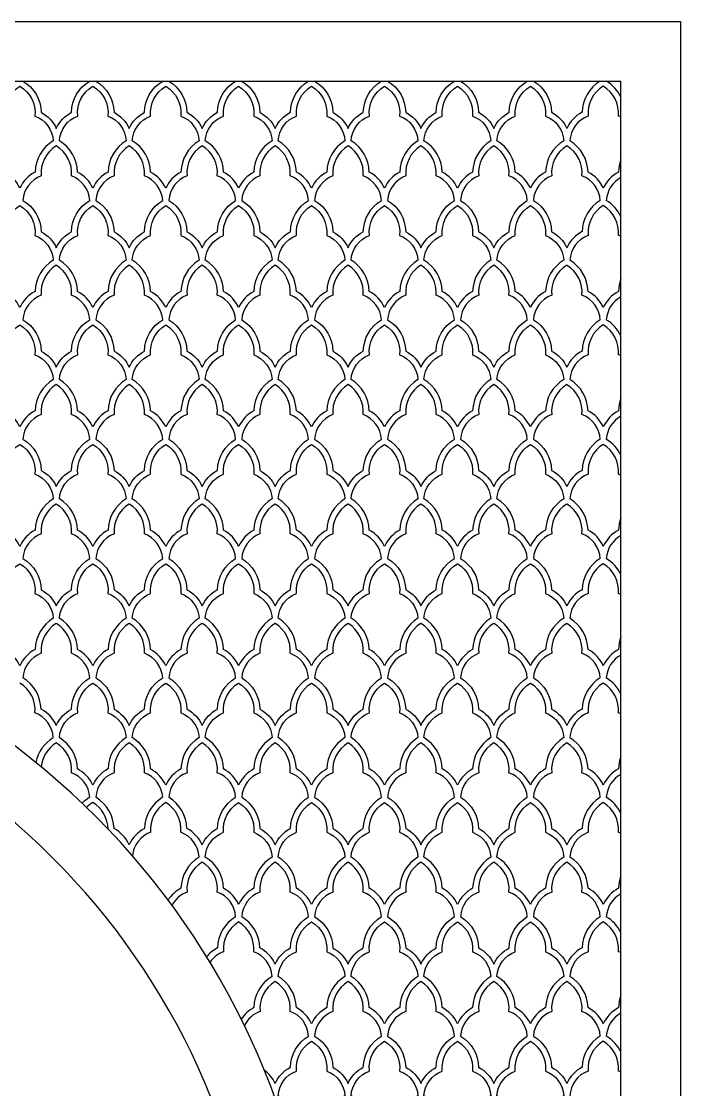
# Model space of a CAD drawing. Header units: inches. Extents: x 280228 to 284028, y 155671 to 163321.
# Drawn here: x 282924 to 284028, y 161531 to 163321 of the extents above; entities that cross this region are included whole.
import ezdxf

# ---------------------------------------------------------------- set-up
doc = ezdxf.new("R2010")
doc.units = ezdxf.units.IN
doc.header["$MEASUREMENT"] = 0
doc.layers.add('freecads.com', color=7, linetype='Continuous')

msp = doc.modelspace()

# ---------------------------------------------------------------- linework, layer by layer
at = {"layer": 'freecads.com'}
for p, q in [((280227.6, 163321.3, 0), (284027.6, 163321.3, 0)), ((284027.6, 163321.3, 0), (284027.6, 160321.3, 0)), ((280327.6, 163221.3, 0), (283927.6, 163221.3, 0)), ((283927.6, 160421.3, 0), (283927.6, 163221.3, 0))]:
    msp.add_line(p, q, dxfattribs=at)
at = {"layer": 'freecads.com', "elevation": 0}
for points in [[(282865.3, 163121.2, -0.29762), (282896, 163162.6, -0.288877), (282921.3, 163212.6, -0.288877), (282946.6, 163162.6, -0.29762), (282977.2, 163121.2, 0.257772), (282946.8, 163068.8, 0.167823), (282921.3, 163041.7, 0.167823), (282895.7, 163068.8, 0.257772)], [(282987.4, 163121.2, -0.29762), (283018.1, 163162.6, -0.288877), (283043.4, 163212.6, -0.288877), (283068.7, 163162.6, -0.29762), (283099.3, 163121.2, 0.257772), (283068.9, 163068.8, 0.167823), (283043.4, 163041.7, 0.167823), (283017.8, 163068.8, 0.257772)], [(283109.5, 163121.2, -0.29762), (283140.2, 163162.6, -0.288877), (283165.5, 163212.6, -0.288877), (283190.8, 163162.6, -0.29762), (283221.4, 163121.2, 0.257772), (283191, 163068.8, 0.167823), (283165.5, 163041.7, 0.167823), (283139.9, 163068.8, 0.257772)], [(283231.6, 163121.2, -0.29762), (283262.3, 163162.6, -0.288877), (283287.6, 163212.6, -0.288877), (283312.9, 163162.6, -0.29762), (283343.5, 163121.2, 0.257772), (283313.1, 163068.8, 0.167823), (283287.6, 163041.7, 0.167823), (283262.1, 163068.8, 0.257772)], [(283353.7, 163121.2, -0.29762), (283384.4, 163162.6, -0.288877), (283409.7, 163212.6, -0.288877), (283435, 163162.6, -0.29762), (283465.6, 163121.2, 0.257772), (283435.2, 163068.8, 0.167823), (283409.7, 163041.7, 0.167823), (283384.2, 163068.8, 0.257772)], [(283475.8, 163121.2, -0.29762), (283506.5, 163162.6, -0.288877), (283531.8, 163212.6, -0.288877), (283557.1, 163162.6, -0.29762), (283587.8, 163121.2, 0.257772), (283557.3, 163068.8, 0.167823), (283531.8, 163041.7, 0.167823), (283506.3, 163068.8, 0.257772)], [(283597.9, 163121.2, -0.29762), (283628.6, 163162.6, -0.288877), (283653.9, 163212.6, -0.288877), (283679.2, 163162.6, -0.29762), (283709.9, 163121.2, 0.257772), (283679.4, 163068.8, 0.167823), (283653.9, 163041.7, 0.167823), (283628.4, 163068.8, 0.257772)], [(283720, 163121.2, -0.29762), (283750.7, 163162.6, -0.288877), (283776, 163212.6, -0.288877), (283801.3, 163162.6, -0.29762), (283832, 163121.2, 0.257772), (283801.5, 163068.8, 0.167823), (283776, 163041.7, 0.167823), (283750.5, 163068.8, 0.257772)], [(282865.3, 162921.2, -0.29762), (282896, 162962.6, -0.288877), (282921.3, 163012.6, -0.288877), (282946.6, 162962.6, -0.29762), (282977.2, 162921.2, 0.257772), (282946.8, 162868.8, 0.167823), (282921.3, 162841.7, 0.167823), (282895.7, 162868.8, 0.257772)], [(282987.4, 162921.2, -0.29762), (283018.1, 162962.6, -0.288877), (283043.4, 163012.6, -0.288877), (283068.7, 162962.6, -0.29762), (283099.3, 162921.2, 0.257772), (283068.9, 162868.8, 0.167823), (283043.4, 162841.7, 0.167823), (283017.8, 162868.8, 0.257772)], [(283109.5, 162921.2, -0.29762), (283140.2, 162962.6, -0.288877), (283165.5, 163012.6, -0.288877), (283190.8, 162962.6, -0.29762), (283221.4, 162921.2, 0.257772), (283191, 162868.8, 0.167823), (283165.5, 162841.7, 0.167823), (283139.9, 162868.8, 0.257772)], [(283231.6, 162921.2, -0.29762), (283262.3, 162962.6, -0.288877), (283287.6, 163012.6, -0.288877), (283312.9, 162962.6, -0.29762), (283343.5, 162921.2, 0.257772), (283313.1, 162868.8, 0.167823), (283287.6, 162841.7, 0.167823), (283262.1, 162868.8, 0.257772)], [(283353.7, 162921.2, -0.29762), (283384.4, 162962.6, -0.288877), (283409.7, 163012.6, -0.288877), (283435, 162962.6, -0.29762), (283465.6, 162921.2, 0.257772), (283435.2, 162868.8, 0.167823), (283409.7, 162841.7, 0.167823), (283384.2, 162868.8, 0.257772)], [(283475.8, 162921.2, -0.29762), (283506.5, 162962.6, -0.288877), (283531.8, 163012.6, -0.288877), (283557.1, 162962.6, -0.29762), (283587.8, 162921.2, 0.257772), (283557.3, 162868.8, 0.167823), (283531.8, 162841.7, 0.167823), (283506.3, 162868.8, 0.257772)], [(283597.9, 162921.2, -0.29762), (283628.6, 162962.6, -0.288877), (283653.9, 163012.6, -0.288877), (283679.2, 162962.6, -0.29762), (283709.9, 162921.2, 0.257772), (283679.4, 162868.8, 0.167823), (283653.9, 162841.7, 0.167823), (283628.4, 162868.8, 0.257772)], [(283720, 162921.2, -0.29762), (283750.7, 162962.6, -0.288877), (283776, 163012.6, -0.288877), (283801.3, 162962.6, -0.29762), (283832, 162921.2, 0.257772), (283801.5, 162868.8, 0.167823), (283776, 162841.7, 0.167823), (283750.5, 162868.8, 0.257772)], [(282865.3, 162721.2, -0.29762), (282896, 162762.6, -0.288877), (282921.3, 162812.6, -0.288877), (282946.6, 162762.6, -0.29762), (282977.2, 162721.2, 0.257772), (282946.8, 162668.8, 0.167823), (282921.3, 162641.7, 0.167823), (282895.7, 162668.8, 0.257772)], [(282987.4, 162721.2, -0.29762), (283018.1, 162762.6, -0.288877), (283043.4, 162812.6, -0.288877), (283068.7, 162762.6, -0.29762), (283099.3, 162721.2, 0.257772), (283068.9, 162668.8, 0.167823), (283043.4, 162641.7, 0.167823), (283017.8, 162668.8, 0.257772)], [(283109.5, 162721.2, -0.29762), (283140.2, 162762.6, -0.288877), (283165.5, 162812.6, -0.288877), (283190.8, 162762.6, -0.29762), (283221.4, 162721.2, 0.257772), (283191, 162668.8, 0.167823), (283165.5, 162641.7, 0.167823), (283139.9, 162668.8, 0.257772)], [(283231.6, 162721.2, -0.29762), (283262.3, 162762.6, -0.288877), (283287.6, 162812.6, -0.288877), (283312.9, 162762.6, -0.29762), (283343.5, 162721.2, 0.257772), (283313.1, 162668.8, 0.167823), (283287.6, 162641.7, 0.167823), (283262.1, 162668.8, 0.257772)], [(283353.7, 162721.2, -0.29762), (283384.4, 162762.6, -0.288877), (283409.7, 162812.6, -0.288877), (283435, 162762.6, -0.29762), (283465.6, 162721.2, 0.257772), (283435.2, 162668.8, 0.167823), (283409.7, 162641.7, 0.167823), (283384.2, 162668.8, 0.257772)], [(283475.8, 162721.2, -0.29762), (283506.5, 162762.6, -0.288877), (283531.8, 162812.6, -0.288877), (283557.1, 162762.6, -0.29762), (283587.8, 162721.2, 0.257772), (283557.3, 162668.8, 0.167823), (283531.8, 162641.7, 0.167823), (283506.3, 162668.8, 0.257772)], [(283597.9, 162721.2, -0.29762), (283628.6, 162762.6, -0.288877), (283653.9, 162812.6, -0.288877), (283679.2, 162762.6, -0.29762), (283709.9, 162721.2, 0.257772), (283679.4, 162668.8, 0.167823), (283653.9, 162641.7, 0.167823), (283628.4, 162668.8, 0.257772)], [(283720, 162721.2, -0.29762), (283750.7, 162762.6, -0.288877), (283776, 162812.6, -0.288877), (283801.3, 162762.6, -0.29762), (283832, 162721.2, 0.257772), (283801.5, 162668.8, 0.167823), (283776, 162641.7, 0.167823), (283750.5, 162668.8, 0.257772)], [(282865.3, 162521.2, -0.29762), (282896, 162562.6, -0.288877), (282921.3, 162612.6, -0.288877), (282946.6, 162562.6, -0.29762), (282977.2, 162521.2, 0.257772), (282946.8, 162468.8, 0.167823), (282921.3, 162441.7, 0.167823), (282895.7, 162468.8, 0.257772)], [(282987.4, 162521.2, -0.29762), (283018.1, 162562.6, -0.288877), (283043.4, 162612.6, -0.288877), (283068.7, 162562.6, -0.29762), (283099.3, 162521.2, 0.257772), (283068.9, 162468.8, 0.167823), (283043.4, 162441.7, 0.167823), (283017.8, 162468.8, 0.257772)], [(283109.5, 162521.2, -0.29762), (283140.2, 162562.6, -0.288877), (283165.5, 162612.6, -0.288877), (283190.8, 162562.6, -0.29762), (283221.4, 162521.2, 0.257772), (283191, 162468.8, 0.167823), (283165.5, 162441.7, 0.167823), (283139.9, 162468.8, 0.257772)], [(283231.6, 162521.2, -0.29762), (283262.3, 162562.6, -0.288877), (283287.6, 162612.6, -0.288877), (283312.9, 162562.6, -0.29762), (283343.5, 162521.2, 0.257772), (283313.1, 162468.8, 0.167823), (283287.6, 162441.7, 0.167823), (283262.1, 162468.8, 0.257772)], [(283353.7, 162521.2, -0.29762), (283384.4, 162562.6, -0.288877), (283409.7, 162612.6, -0.288877), (283435, 162562.6, -0.29762), (283465.6, 162521.2, 0.257772), (283435.2, 162468.8, 0.167823), (283409.7, 162441.7, 0.167823), (283384.2, 162468.8, 0.257772)], [(283475.8, 162521.2, -0.29762), (283506.5, 162562.6, -0.288877), (283531.8, 162612.6, -0.288877), (283557.1, 162562.6, -0.29762), (283587.8, 162521.2, 0.257772), (283557.3, 162468.8, 0.167823), (283531.8, 162441.7, 0.167823), (283506.3, 162468.8, 0.257772)], [(283597.9, 162521.2, -0.29762), (283628.6, 162562.6, -0.288877), (283653.9, 162612.6, -0.288877), (283679.2, 162562.6, -0.29762), (283709.9, 162521.2, 0.257772), (283679.4, 162468.8, 0.167823), (283653.9, 162441.7, 0.167823), (283628.4, 162468.8, 0.257772)], [(283720, 162521.2, -0.29762), (283750.7, 162562.6, -0.288877), (283776, 162612.6, -0.288877), (283801.3, 162562.6, -0.29762), (283832, 162521.2, 0.257772), (283801.5, 162468.8, 0.167823), (283776, 162441.7, 0.167823), (283750.5, 162468.8, 0.257772)], [(282865.3, 162321.2, -0.29762), (282896, 162362.6, -0.288877), (282921.3, 162412.6, -0.288877), (282946.6, 162362.6, -0.29762), (282977.2, 162321.2, 0.257772), (282946.8, 162268.8, 0.167823), (282921.3, 162241.7, 0.167823), (282895.7, 162268.8, 0.257772)], [(282987.4, 162321.2, -0.29762), (283018.1, 162362.6, -0.288877), (283043.4, 162412.6, -0.288877), (283068.7, 162362.6, -0.29762), (283099.3, 162321.2, 0.257772), (283068.9, 162268.8, 0.167823), (283043.4, 162241.7, 0.167823), (283017.8, 162268.8, 0.257772)], [(283109.5, 162321.2, -0.29762), (283140.2, 162362.6, -0.288877), (283165.5, 162412.6, -0.288877), (283190.8, 162362.6, -0.29762), (283221.4, 162321.2, 0.257772), (283191, 162268.8, 0.167823), (283165.5, 162241.7, 0.167823), (283139.9, 162268.8, 0.257772)], [(283231.6, 162321.2, -0.29762), (283262.3, 162362.6, -0.288877), (283287.6, 162412.6, -0.288877), (283312.9, 162362.6, -0.29762), (283343.5, 162321.2, 0.257772), (283313.1, 162268.8, 0.167823), (283287.6, 162241.7, 0.167823), (283262.1, 162268.8, 0.257772)], [(283353.7, 162321.2, -0.29762), (283384.4, 162362.6, -0.288877), (283409.7, 162412.6, -0.288877), (283435, 162362.6, -0.29762), (283465.6, 162321.2, 0.257772), (283435.2, 162268.8, 0.167823), (283409.7, 162241.7, 0.167823), (283384.2, 162268.8, 0.257772)], [(283475.8, 162321.2, -0.29762), (283506.5, 162362.6, -0.288877), (283531.8, 162412.6, -0.288877), (283557.1, 162362.6, -0.29762), (283587.8, 162321.2, 0.257772), (283557.3, 162268.8, 0.167823), (283531.8, 162241.7, 0.167823), (283506.3, 162268.8, 0.257772)], [(283597.9, 162321.2, -0.29762), (283628.6, 162362.6, -0.288877), (283653.9, 162412.6, -0.288877), (283679.2, 162362.6, -0.29762), (283709.9, 162321.2, 0.257772), (283679.4, 162268.8, 0.167823), (283653.9, 162241.7, 0.167823), (283628.4, 162268.8, 0.257772)], [(283720, 162321.2, -0.29762), (283750.7, 162362.6, -0.288877), (283776, 162412.6, -0.288877), (283801.3, 162362.6, -0.29762), (283832, 162321.2, 0.257772), (283801.5, 162268.8, 0.167823), (283776, 162241.7, 0.167823), (283750.5, 162268.8, 0.257772)], [(282987.4, 162121.2, -0.29762), (283018.1, 162162.6, -0.288877), (283043.4, 162212.6, -0.288877), (283068.7, 162162.6, -0.29762), (283099.3, 162121.2, 0.257772), (283068.9, 162068.8, 0.167823), (283043.4, 162041.7, 0.167823), (283017.8, 162068.8, 0.257772)], [(283109.5, 162121.2, -0.29762), (283140.2, 162162.6, -0.288877), (283165.5, 162212.6, -0.288877), (283190.8, 162162.6, -0.29762), (283221.4, 162121.2, 0.257772), (283191, 162068.8, 0.167823), (283165.5, 162041.7, 0.167823), (283139.9, 162068.8, 0.257772)], [(283231.6, 162121.2, -0.29762), (283262.3, 162162.6, -0.288877), (283287.6, 162212.6, -0.288877), (283312.9, 162162.6, -0.29762), (283343.5, 162121.2, 0.257772), (283313.1, 162068.8, 0.167823), (283287.6, 162041.7, 0.167823), (283262.1, 162068.8, 0.257772)], [(283353.7, 162121.2, -0.29762), (283384.4, 162162.6, -0.288877), (283409.7, 162212.6, -0.288877), (283435, 162162.6, -0.29762), (283465.6, 162121.2, 0.257772), (283435.2, 162068.8, 0.167823), (283409.7, 162041.7, 0.167823), (283384.2, 162068.8, 0.257772)], [(283475.8, 162121.2, -0.29762), (283506.5, 162162.6, -0.288877), (283531.8, 162212.6, -0.288877), (283557.1, 162162.6, -0.29762), (283587.8, 162121.2, 0.257772), (283557.3, 162068.8, 0.167823), (283531.8, 162041.7, 0.167823), (283506.3, 162068.8, 0.257772)], [(283597.9, 162121.2, -0.29762), (283628.6, 162162.6, -0.288877), (283653.9, 162212.6, -0.288877), (283679.2, 162162.6, -0.29762), (283709.9, 162121.2, 0.257772), (283679.4, 162068.8, 0.167823), (283653.9, 162041.7, 0.167823), (283628.4, 162068.8, 0.257772)], [(283720, 162121.2, -0.29762), (283750.7, 162162.6, -0.288877), (283776, 162212.6, -0.288877), (283801.3, 162162.6, -0.29762), (283832, 162121.2, 0.257772), (283801.5, 162068.8, 0.167823), (283776, 162041.7, 0.167823), (283750.5, 162068.8, 0.257772)], [(283231.6, 161921.2, -0.29762), (283262.3, 161962.6, -0.288877), (283287.6, 162012.6, -0.288877), (283312.9, 161962.6, -0.29762), (283343.5, 161921.2, 0.257772), (283313.1, 161868.8, 0.167823), (283287.6, 161841.7, 0.167823), (283262.1, 161868.8, 0.257772)], [(283353.7, 161921.2, -0.29762), (283384.4, 161962.6, -0.288877), (283409.7, 162012.6, -0.288877), (283435, 161962.6, -0.29762), (283465.6, 161921.2, 0.257772), (283435.2, 161868.8, 0.167823), (283409.7, 161841.7, 0.167823), (283384.2, 161868.8, 0.257772)], [(283475.8, 161921.2, -0.29762), (283506.5, 161962.6, -0.288877), (283531.8, 162012.6, -0.288877), (283557.1, 161962.6, -0.29762), (283587.8, 161921.2, 0.257772), (283557.3, 161868.8, 0.167823), (283531.8, 161841.7, 0.167823), (283506.3, 161868.8, 0.257772)], [(283597.9, 161921.2, -0.29762), (283628.6, 161962.6, -0.288877), (283653.9, 162012.6, -0.288877), (283679.2, 161962.6, -0.29762), (283709.9, 161921.2, 0.257772), (283679.4, 161868.8, 0.167823), (283653.9, 161841.7, 0.167823), (283628.4, 161868.8, 0.257772)], [(283720, 161921.2, -0.29762), (283750.7, 161962.6, -0.288877), (283776, 162012.6, -0.288877), (283801.3, 161962.6, -0.29762), (283832, 161921.2, 0.257772), (283801.5, 161868.8, 0.167823), (283776, 161841.7, 0.167823), (283750.5, 161868.8, 0.257772)], [(283353.7, 161721.2, -0.29762), (283384.4, 161762.6, -0.288877), (283409.7, 161812.6, -0.288877), (283435, 161762.6, -0.29762), (283465.6, 161721.2, 0.257772), (283435.2, 161668.8, 0.167823), (283409.7, 161641.7, 0.167823), (283384.2, 161668.8, 0.257772)], [(283475.8, 161721.2, -0.29762), (283506.5, 161762.6, -0.288877), (283531.8, 161812.6, -0.288877), (283557.1, 161762.6, -0.29762), (283587.8, 161721.2, 0.257772), (283557.3, 161668.8, 0.167823), (283531.8, 161641.7, 0.167823), (283506.3, 161668.8, 0.257772)], [(283597.9, 161721.2, -0.29762), (283628.6, 161762.6, -0.288877), (283653.9, 161812.6, -0.288877), (283679.2, 161762.6, -0.29762), (283709.9, 161721.2, 0.257772), (283679.4, 161668.8, 0.167823), (283653.9, 161641.7, 0.167823), (283628.4, 161668.8, 0.257772)], [(283720, 161721.2, -0.29762), (283750.7, 161762.6, -0.288877), (283776, 161812.6, -0.288877), (283801.3, 161762.6, -0.29762), (283832, 161721.2, 0.257772), (283801.5, 161668.8, 0.167823), (283776, 161641.7, 0.167823), (283750.5, 161668.8, 0.257772)], [(283353.7, 161521.2, -0.29762), (283384.4, 161562.6, -0.288877), (283409.7, 161612.6, -0.288877), (283435, 161562.6, -0.29762), (283465.6, 161521.2, 0.257772), (283435.2, 161468.8, 0.167823), (283409.7, 161441.7, 0.167823), (283384.2, 161468.8, 0.257772)], [(283475.8, 161521.2, -0.29762), (283506.5, 161562.6, -0.288877), (283531.8, 161612.6, -0.288877), (283557.1, 161562.6, -0.29762), (283587.8, 161521.2, 0.257772), (283557.3, 161468.8, 0.167823), (283531.8, 161441.7, 0.167823), (283506.3, 161468.8, 0.257772)], [(283597.9, 161521.2, -0.29762), (283628.6, 161562.6, -0.288877), (283653.9, 161612.6, -0.288877), (283679.2, 161562.6, -0.29762), (283709.9, 161521.2, 0.257772), (283679.4, 161468.8, 0.167823), (283653.9, 161441.7, 0.167823), (283628.4, 161468.8, 0.257772)], [(283720, 161521.2, -0.29762), (283750.7, 161562.6, -0.288877), (283776, 161612.6, -0.288877), (283801.3, 161562.6, -0.29762), (283832, 161521.2, 0.257772), (283801.5, 161468.8, 0.167823), (283776, 161441.7, 0.167823), (283750.5, 161468.8, 0.257772)]]:
    msp.add_lwpolyline(points, format="xyb", close=True, dxfattribs=at)
for points in [[(282926.4, 163221.3, -0.257721), (282956.8, 163168.9, -0.167823), (282982.3, 163141.8, -0.167823)], [(282982.3, 163141.8, -0.167823), (283007.8, 163168.9, -0.257721), (283038.3, 163221.3)], [(283048.5, 163221.3, -0.257721), (283078.9, 163168.9, -0.167823), (283104.4, 163141.8, -0.167823)], [(283104.4, 163141.8, -0.167823), (283129.9, 163168.9, -0.257721), (283160.4, 163221.3)], [(283170.6, 163221.3, -0.257721), (283201, 163168.9, -0.167823), (283226.5, 163141.8, -0.167823)], [(283226.5, 163141.8, -0.167823), (283252, 163168.9, -0.257721), (283282.5, 163221.3)], [(283292.7, 163221.3, -0.257721), (283323.1, 163168.9, -0.167823), (283348.6, 163141.8, -0.167823)], [(283348.6, 163141.8, -0.167823), (283374.2, 163168.9, -0.257721), (283404.6, 163221.3)], [(283414.8, 163221.3, -0.257721), (283445.2, 163168.9, -0.167823), (283470.7, 163141.8, -0.167823)], [(283470.7, 163141.8, -0.167823), (283496.3, 163168.9, -0.257721), (283526.7, 163221.3)], [(283536.9, 163221.3, -0.257721), (283567.3, 163168.9, -0.167823), (283592.8, 163141.8, -0.167823)], [(283592.8, 163141.8, -0.167823), (283618.4, 163168.9, -0.257721), (283648.8, 163221.3)], [(283659, 163221.3, -0.257721), (283689.4, 163168.9, -0.167823), (283714.9, 163141.8, -0.167823)], [(283714.9, 163141.8, -0.167823), (283740.5, 163168.9, -0.257721), (283770.9, 163221.3)], [(283781.1, 163221.3, -0.257721), (283811.5, 163168.9, -0.167823), (283837, 163141.8, -0.167823)], [(282982.3, 163112.6, 0.288877), (282957, 163062.5, 0.29664), (282926.4, 163021.3, 0.29664)], [(283038.3, 163021.3, 0.29664), (283007.6, 163062.5, 0.288877), (282982.3, 163112.6)], [(283104.4, 163112.6, 0.288877), (283079.1, 163062.5, 0.29664), (283048.5, 163021.3, 0.29664)], [(283160.4, 163021.3, 0.29664), (283129.7, 163062.5, 0.288877), (283104.4, 163112.6)], [(283226.5, 163112.6, 0.288877), (283201.2, 163062.5, 0.29664), (283170.6, 163021.3, 0.29664)], [(283282.5, 163021.3, 0.29664), (283251.8, 163062.5, 0.288877), (283226.5, 163112.6)], [(283348.6, 163112.6, 0.288877), (283323.3, 163062.5, 0.29664), (283292.7, 163021.3, 0.29664)], [(283404.6, 163021.3, 0.29664), (283373.9, 163062.5, 0.288877), (283348.6, 163112.6)], [(283470.7, 163112.6, 0.288877), (283445.4, 163062.5, 0.29664), (283414.8, 163021.3, 0.29664)], [(283526.7, 163021.3, 0.29664), (283496, 163062.5, 0.288877), (283470.7, 163112.6)], [(283592.8, 163112.6, 0.288877), (283567.5, 163062.5, 0.29664), (283536.9, 163021.3, 0.29664)], [(283648.8, 163021.3, 0.29664), (283618.1, 163062.5, 0.288877), (283592.8, 163112.6)], [(283714.9, 163112.6, 0.288877), (283689.6, 163062.5, 0.29664), (283659, 163021.3, 0.29664)], [(283770.9, 163021.3, 0.29664), (283740.2, 163062.5, 0.288877), (283714.9, 163112.6)], [(283837, 163112.6, 0.288877), (283811.7, 163062.5, 0.29664), (283781.1, 163021.3, 0.29664)], [(282926.4, 163021.3, -0.257721), (282956.8, 162968.9, -0.167823), (282982.3, 162941.8, -0.167823)], [(282982.3, 162941.8, -0.167823), (283007.8, 162968.9, -0.257721), (283038.3, 163021.3)], [(283048.5, 163021.3, -0.257721), (283078.9, 162968.9, -0.167823), (283104.4, 162941.8, -0.167823)], [(283104.4, 162941.8, -0.167823), (283129.9, 162968.9, -0.257721), (283160.4, 163021.3)], [(283170.6, 163021.3, -0.257721), (283201, 162968.9, -0.167823), (283226.5, 162941.8, -0.167823)], [(283226.5, 162941.8, -0.167823), (283252, 162968.9, -0.257721), (283282.5, 163021.3)], [(283292.7, 163021.3, -0.257721), (283323.1, 162968.9, -0.167823), (283348.6, 162941.8, -0.167823)], [(283348.6, 162941.8, -0.167823), (283374.2, 162968.9, -0.257721), (283404.6, 163021.3)], [(283414.8, 163021.3, -0.257721), (283445.2, 162968.9, -0.167823), (283470.7, 162941.8, -0.167823)], [(283470.7, 162941.8, -0.167823), (283496.3, 162968.9, -0.257721), (283526.7, 163021.3)], [(283536.9, 163021.3, -0.257721), (283567.3, 162968.9, -0.167823), (283592.8, 162941.8, -0.167823)], [(283592.8, 162941.8, -0.167823), (283618.4, 162968.9, -0.257721), (283648.8, 163021.3)], [(283659, 163021.3, -0.257721), (283689.4, 162968.9, -0.167823), (283714.9, 162941.8, -0.167823)], [(283714.9, 162941.8, -0.167823), (283740.5, 162968.9, -0.257721), (283770.9, 163021.3)], [(283781.1, 163021.3, -0.257721), (283811.5, 162968.9, -0.167823), (283837, 162941.8, -0.167823)], [(282982.3, 162912.6, 0.288877), (282957, 162862.5, 0.29664), (282926.4, 162821.3, 0.29664)], [(283038.3, 162821.3, 0.29664), (283007.6, 162862.5, 0.288877), (282982.3, 162912.6)], [(283104.4, 162912.6, 0.288877), (283079.1, 162862.5, 0.29664), (283048.5, 162821.3, 0.29664)], [(283160.4, 162821.3, 0.29664), (283129.7, 162862.5, 0.288877), (283104.4, 162912.6)], [(283226.5, 162912.6, 0.288877), (283201.2, 162862.5, 0.29664), (283170.6, 162821.3, 0.29664)], [(283282.5, 162821.3, 0.29664), (283251.8, 162862.5, 0.288877), (283226.5, 162912.6)], [(283348.6, 162912.6, 0.288877), (283323.3, 162862.5, 0.29664), (283292.7, 162821.3, 0.29664)], [(283404.6, 162821.3, 0.29664), (283373.9, 162862.5, 0.288877), (283348.6, 162912.6)], [(283470.7, 162912.6, 0.288877), (283445.4, 162862.5, 0.29664), (283414.8, 162821.3, 0.29664)], [(283526.7, 162821.3, 0.29664), (283496, 162862.5, 0.288877), (283470.7, 162912.6)], [(283592.8, 162912.6, 0.288877), (283567.5, 162862.5, 0.29664), (283536.9, 162821.3, 0.29664)], [(283648.8, 162821.3, 0.29664), (283618.1, 162862.5, 0.288877), (283592.8, 162912.6)], [(283714.9, 162912.6, 0.288877), (283689.6, 162862.5, 0.29664), (283659, 162821.3, 0.29664)], [(283770.9, 162821.3, 0.29664), (283740.2, 162862.5, 0.288877), (283714.9, 162912.6)], [(283837, 162912.6, 0.288877), (283811.7, 162862.5, 0.29664), (283781.1, 162821.3, 0.29664)], [(282926.4, 162821.3, -0.257721), (282956.8, 162768.9, -0.167823), (282982.3, 162741.8, -0.167823)], [(282982.3, 162741.8, -0.167823), (283007.8, 162768.9, -0.257721), (283038.3, 162821.3)], [(283048.5, 162821.3, -0.257721), (283078.9, 162768.9, -0.167823), (283104.4, 162741.8, -0.167823)], [(283104.4, 162741.8, -0.167823), (283129.9, 162768.9, -0.257721), (283160.4, 162821.3)], [(283170.6, 162821.3, -0.257721), (283201, 162768.9, -0.167823), (283226.5, 162741.8, -0.167823)], [(283226.5, 162741.8, -0.167823), (283252, 162768.9, -0.257721), (283282.5, 162821.3)], [(283292.7, 162821.3, -0.257721), (283323.1, 162768.9, -0.167823), (283348.6, 162741.8, -0.167823)], [(283348.6, 162741.8, -0.167823), (283374.2, 162768.9, -0.257721), (283404.6, 162821.3)], [(283414.8, 162821.3, -0.257721), (283445.2, 162768.9, -0.167823), (283470.7, 162741.8, -0.167823)], [(283470.7, 162741.8, -0.167823), (283496.3, 162768.9, -0.257721), (283526.7, 162821.3)], [(283536.9, 162821.3, -0.257721), (283567.3, 162768.9, -0.167823), (283592.8, 162741.8, -0.167823)], [(283592.8, 162741.8, -0.167823), (283618.4, 162768.9, -0.257721), (283648.8, 162821.3)], [(283659, 162821.3, -0.257721), (283689.4, 162768.9, -0.167823), (283714.9, 162741.8, -0.167823)], [(283714.9, 162741.8, -0.167823), (283740.5, 162768.9, -0.257721), (283770.9, 162821.3)], [(283781.1, 162821.3, -0.257721), (283811.5, 162768.9, -0.167823), (283837, 162741.8, -0.167823)], [(282982.3, 162712.6, 0.288877), (282957, 162662.5, 0.29664), (282926.4, 162621.3, 0.29664)], [(283038.3, 162621.3, 0.29664), (283007.6, 162662.5, 0.288877), (282982.3, 162712.6)], [(283104.4, 162712.6, 0.288877), (283079.1, 162662.5, 0.29664), (283048.5, 162621.3, 0.29664)], [(283160.4, 162621.3, 0.29664), (283129.7, 162662.5, 0.288877), (283104.4, 162712.6)], [(283226.5, 162712.6, 0.288877), (283201.2, 162662.5, 0.29664), (283170.6, 162621.3, 0.29664)], [(283282.5, 162621.3, 0.29664), (283251.8, 162662.5, 0.288877), (283226.5, 162712.6)], [(283348.6, 162712.6, 0.288877), (283323.3, 162662.5, 0.29664), (283292.7, 162621.3, 0.29664)], [(283404.6, 162621.3, 0.29664), (283373.9, 162662.5, 0.288877), (283348.6, 162712.6)], [(283470.7, 162712.6, 0.288877), (283445.4, 162662.5, 0.29664), (283414.8, 162621.3, 0.29664)], [(283526.7, 162621.3, 0.29664), (283496, 162662.5, 0.288877), (283470.7, 162712.6)], [(283592.8, 162712.6, 0.288877), (283567.5, 162662.5, 0.29664), (283536.9, 162621.3, 0.29664)], [(283648.8, 162621.3, 0.29664), (283618.1, 162662.5, 0.288877), (283592.8, 162712.6)], [(283714.9, 162712.6, 0.288877), (283689.6, 162662.5, 0.29664), (283659, 162621.3, 0.29664)], [(283770.9, 162621.3, 0.29664), (283740.2, 162662.5, 0.288877), (283714.9, 162712.6)], [(283837, 162712.6, 0.288877), (283811.7, 162662.5, 0.29664), (283781.1, 162621.3, 0.29664)], [(282926.4, 162621.3, -0.257721), (282956.8, 162568.9, -0.167823), (282982.3, 162541.8, -0.167823)], [(282982.3, 162541.8, -0.167823), (283007.8, 162568.9, -0.257721), (283038.3, 162621.3)], [(283048.5, 162621.3, -0.257721), (283078.9, 162568.9, -0.167823), (283104.4, 162541.8, -0.167823)], [(283104.4, 162541.8, -0.167823), (283129.9, 162568.9, -0.257721), (283160.4, 162621.3)], [(283170.6, 162621.3, -0.257721), (283201, 162568.9, -0.167823), (283226.5, 162541.8, -0.167823)], [(283226.5, 162541.8, -0.167823), (283252, 162568.9, -0.257721), (283282.5, 162621.3)], [(283292.7, 162621.3, -0.257721), (283323.1, 162568.9, -0.167823), (283348.6, 162541.8, -0.167823)], [(283348.6, 162541.8, -0.167823), (283374.2, 162568.9, -0.257721), (283404.6, 162621.3)], [(283414.8, 162621.3, -0.257721), (283445.2, 162568.9, -0.167823), (283470.7, 162541.8, -0.167823)], [(283470.7, 162541.8, -0.167823), (283496.3, 162568.9, -0.257721), (283526.7, 162621.3)], [(283536.9, 162621.3, -0.257721), (283567.3, 162568.9, -0.167823), (283592.8, 162541.8, -0.167823)], [(283592.8, 162541.8, -0.167823), (283618.4, 162568.9, -0.257721), (283648.8, 162621.3)], [(283659, 162621.3, -0.257721), (283689.4, 162568.9, -0.167823), (283714.9, 162541.8, -0.167823)], [(283714.9, 162541.8, -0.167823), (283740.5, 162568.9, -0.257721), (283770.9, 162621.3)], [(283781.1, 162621.3, -0.257721), (283811.5, 162568.9, -0.167823), (283837, 162541.8, -0.167823)], [(282982.3, 162512.6, 0.288877), (282957, 162462.5, 0.29664), (282926.4, 162421.3, 0.29664)], [(283038.3, 162421.3, 0.29664), (283007.6, 162462.5, 0.288877), (282982.3, 162512.6)], [(283104.4, 162512.6, 0.288877), (283079.1, 162462.5, 0.29664), (283048.5, 162421.3, 0.29664)], [(283160.4, 162421.3, 0.29664), (283129.7, 162462.5, 0.288877), (283104.4, 162512.6)], [(283226.5, 162512.6, 0.288877), (283201.2, 162462.5, 0.29664), (283170.6, 162421.3, 0.29664)], [(283282.5, 162421.3, 0.29664), (283251.8, 162462.5, 0.288877), (283226.5, 162512.6)], [(283348.6, 162512.6, 0.288877), (283323.3, 162462.5, 0.29664), (283292.7, 162421.3, 0.29664)], [(283404.6, 162421.3, 0.29664), (283373.9, 162462.5, 0.288877), (283348.6, 162512.6)], [(283470.7, 162512.6, 0.288877), (283445.4, 162462.5, 0.29664), (283414.8, 162421.3, 0.29664)], [(283526.7, 162421.3, 0.29664), (283496, 162462.5, 0.288877), (283470.7, 162512.6)], [(283592.8, 162512.6, 0.288877), (283567.5, 162462.5, 0.29664), (283536.9, 162421.3, 0.29664)], [(283648.8, 162421.3, 0.29664), (283618.1, 162462.5, 0.288877), (283592.8, 162512.6)], [(283714.9, 162512.6, 0.288877), (283689.6, 162462.5, 0.29664), (283659, 162421.3, 0.29664)], [(283770.9, 162421.3, 0.29664), (283740.2, 162462.5, 0.288877), (283714.9, 162512.6)], [(283837, 162512.6, 0.288877), (283811.7, 162462.5, 0.29664), (283781.1, 162421.3, 0.29664)], [(282926.4, 162421.3, -0.257721), (282956.8, 162368.9, -0.167823), (282982.3, 162341.8, -0.167823)], [(282982.3, 162341.8, -0.167823), (283007.8, 162368.9, -0.257721), (283038.3, 162421.3)], [(283048.5, 162421.3, -0.257721), (283078.9, 162368.9, -0.167823), (283104.4, 162341.8, -0.167823)], [(283104.4, 162341.8, -0.167823), (283129.9, 162368.9, -0.257721), (283160.4, 162421.3)], [(283170.6, 162421.3, -0.257721), (283201, 162368.9, -0.167823), (283226.5, 162341.8, -0.167823)], [(283226.5, 162341.8, -0.167823), (283252, 162368.9, -0.257721), (283282.5, 162421.3)], [(283292.7, 162421.3, -0.257721), (283323.1, 162368.9, -0.167823), (283348.6, 162341.8, -0.167823)], [(283348.6, 162341.8, -0.167823), (283374.2, 162368.9, -0.257721), (283404.6, 162421.3)], [(283414.8, 162421.3, -0.257721), (283445.2, 162368.9, -0.167823), (283470.7, 162341.8, -0.167823)], [(283470.7, 162341.8, -0.167823), (283496.3, 162368.9, -0.257721), (283526.7, 162421.3)], [(283536.9, 162421.3, -0.257721), (283567.3, 162368.9, -0.167823), (283592.8, 162341.8, -0.167823)], [(283592.8, 162341.8, -0.167823), (283618.4, 162368.9, -0.257721), (283648.8, 162421.3)], [(283659, 162421.3, -0.257721), (283689.4, 162368.9, -0.167823), (283714.9, 162341.8, -0.167823)], [(283714.9, 162341.8, -0.167823), (283740.5, 162368.9, -0.257721), (283770.9, 162421.3)], [(283781.1, 162421.3, -0.257721), (283811.5, 162368.9, -0.167823), (283837, 162341.8, -0.167823)], [(282982.3, 162312.6, 0.288877), (282957, 162262.5, 0.29664), (282926.4, 162221.3, 0.29664)], [(283038.3, 162221.3, 0.29664), (283007.6, 162262.5, 0.288877), (282982.3, 162312.6)], [(283104.4, 162312.6, 0.288877), (283079.1, 162262.5, 0.29664), (283048.5, 162221.3, 0.29664)], [(283160.4, 162221.3, 0.29664), (283129.7, 162262.5, 0.288877), (283104.4, 162312.6)], [(283226.5, 162312.6, 0.288877), (283201.2, 162262.5, 0.29664), (283170.6, 162221.3, 0.29664)], [(283282.5, 162221.3, 0.29664), (283251.8, 162262.5, 0.288877), (283226.5, 162312.6)], [(283348.6, 162312.6, 0.288877), (283323.3, 162262.5, 0.29664), (283292.7, 162221.3, 0.29664)], [(283404.6, 162221.3, 0.29664), (283373.9, 162262.5, 0.288877), (283348.6, 162312.6)], [(283470.7, 162312.6, 0.288877), (283445.4, 162262.5, 0.29664), (283414.8, 162221.3, 0.29664)], [(283526.7, 162221.3, 0.29664), (283496, 162262.5, 0.288877), (283470.7, 162312.6)], [(283592.8, 162312.6, 0.288877), (283567.5, 162262.5, 0.29664), (283536.9, 162221.3, 0.29664)], [(283648.8, 162221.3, 0.29664), (283618.1, 162262.5, 0.288877), (283592.8, 162312.6)], [(283714.9, 162312.6, 0.288877), (283689.6, 162262.5, 0.29664), (283659, 162221.3, 0.29664)], [(283770.9, 162221.3, 0.29664), (283740.2, 162262.5, 0.288877), (283714.9, 162312.6)], [(283837, 162312.6, 0.288877), (283811.7, 162262.5, 0.29664), (283781.1, 162221.3, 0.29664)], [(282982.3, 162141.8, -0.167823), (283007.8, 162168.9, -0.257721), (283038.3, 162221.3)], [(283048.5, 162221.3, -0.257721), (283078.9, 162168.9, -0.167823), (283104.4, 162141.8, -0.167823)], [(283104.4, 162141.8, -0.167823), (283129.9, 162168.9, -0.257721), (283160.4, 162221.3)], [(283170.6, 162221.3, -0.257721), (283201, 162168.9, -0.167823), (283226.5, 162141.8, -0.167823)], [(283226.5, 162141.8, -0.167823), (283252, 162168.9, -0.257721), (283282.5, 162221.3)], [(283292.7, 162221.3, -0.257721), (283323.1, 162168.9, -0.167823), (283348.6, 162141.8, -0.167823)], [(283348.6, 162141.8, -0.167823), (283374.2, 162168.9, -0.257721), (283404.6, 162221.3)], [(283414.8, 162221.3, -0.257721), (283445.2, 162168.9, -0.167823), (283470.7, 162141.8, -0.167823)], [(283470.7, 162141.8, -0.167823), (283496.3, 162168.9, -0.257721), (283526.7, 162221.3)], [(283536.9, 162221.3, -0.257721), (283567.3, 162168.9, -0.167823), (283592.8, 162141.8, -0.167823)], [(283592.8, 162141.8, -0.167823), (283618.4, 162168.9, -0.257721), (283648.8, 162221.3)], [(283659, 162221.3, -0.257721), (283689.4, 162168.9, -0.167823), (283714.9, 162141.8, -0.167823)], [(283714.9, 162141.8, -0.167823), (283740.5, 162168.9, -0.257721), (283770.9, 162221.3)], [(283781.1, 162221.3, -0.257721), (283811.5, 162168.9, -0.167823), (283837, 162141.8, -0.167823)], [(283038.3, 162021.3, 0.29664), (283007.6, 162062.5, 0.288877), (282982.3, 162112.6)], [(283104.4, 162112.6, 0.288877), (283079.1, 162062.5, 0.29664), (283048.5, 162021.3, 0.29664)], [(283160.4, 162021.3, 0.29664), (283129.7, 162062.5, 0.288877), (283104.4, 162112.6)], [(283226.5, 162112.6, 0.288877), (283201.2, 162062.5, 0.29664), (283170.6, 162021.3, 0.29664)], [(283282.5, 162021.3, 0.29664), (283251.8, 162062.5, 0.288877), (283226.5, 162112.6)], [(283348.6, 162112.6, 0.288877), (283323.3, 162062.5, 0.29664), (283292.7, 162021.3, 0.29664)], [(283404.6, 162021.3, 0.29664), (283373.9, 162062.5, 0.288877), (283348.6, 162112.6)], [(283470.7, 162112.6, 0.288877), (283445.4, 162062.5, 0.29664), (283414.8, 162021.3, 0.29664)], [(283526.7, 162021.3, 0.29664), (283496, 162062.5, 0.288877), (283470.7, 162112.6)], [(283592.8, 162112.6, 0.288877), (283567.5, 162062.5, 0.29664), (283536.9, 162021.3, 0.29664)], [(283648.8, 162021.3, 0.29664), (283618.1, 162062.5, 0.288877), (283592.8, 162112.6)], [(283714.9, 162112.6, 0.288877), (283689.6, 162062.5, 0.29664), (283659, 162021.3, 0.29664)], [(283770.9, 162021.3, 0.29664), (283740.2, 162062.5, 0.288877), (283714.9, 162112.6)], [(283837, 162112.6, 0.288877), (283811.7, 162062.5, 0.29664), (283781.1, 162021.3, 0.29664)], [(283226.5, 161941.8, -0.167823), (283252, 161968.9, -0.257721), (283282.5, 162021.3)], [(283292.7, 162021.3, -0.257721), (283323.1, 161968.9, -0.167823), (283348.6, 161941.8, -0.167823)], [(283348.6, 161941.8, -0.167823), (283374.2, 161968.9, -0.257721), (283404.6, 162021.3)], [(283414.8, 162021.3, -0.257721), (283445.2, 161968.9, -0.167823), (283470.7, 161941.8, -0.167823)], [(283470.7, 161941.8, -0.167823), (283496.3, 161968.9, -0.257721), (283526.7, 162021.3)], [(283536.9, 162021.3, -0.257721), (283567.3, 161968.9, -0.167823), (283592.8, 161941.8, -0.167823)], [(283592.8, 161941.8, -0.167823), (283618.4, 161968.9, -0.257721), (283648.8, 162021.3)], [(283659, 162021.3, -0.257721), (283689.4, 161968.9, -0.167823), (283714.9, 161941.8, -0.167823)], [(283714.9, 161941.8, -0.167823), (283740.5, 161968.9, -0.257721), (283770.9, 162021.3)], [(283781.1, 162021.3, -0.257721), (283811.5, 161968.9, -0.167823), (283837, 161941.8, -0.167823)], [(283282.5, 161821.3, 0.29664), (283251.8, 161862.5, 0.288877), (283226.5, 161912.6)], [(283348.6, 161912.6, 0.288877), (283323.3, 161862.5, 0.29664), (283292.7, 161821.3, 0.29664)], [(283404.6, 161821.3, 0.29664), (283373.9, 161862.5, 0.288877), (283348.6, 161912.6)], [(283470.7, 161912.6, 0.288877), (283445.4, 161862.5, 0.29664), (283414.8, 161821.3, 0.29664)], [(283526.7, 161821.3, 0.29664), (283496, 161862.5, 0.288877), (283470.7, 161912.6)], [(283592.8, 161912.6, 0.288877), (283567.5, 161862.5, 0.29664), (283536.9, 161821.3, 0.29664)], [(283648.8, 161821.3, 0.29664), (283618.1, 161862.5, 0.288877), (283592.8, 161912.6)], [(283714.9, 161912.6, 0.288877), (283689.6, 161862.5, 0.29664), (283659, 161821.3, 0.29664)], [(283770.9, 161821.3, 0.29664), (283740.2, 161862.5, 0.288877), (283714.9, 161912.6)], [(283837, 161912.6, 0.288877), (283811.7, 161862.5, 0.29664), (283781.1, 161821.3, 0.29664)], [(283348.6, 161741.8, -0.167823), (283374.2, 161768.9, -0.257721), (283404.6, 161821.3)], [(283414.8, 161821.3, -0.257721), (283445.2, 161768.9, -0.167823), (283470.7, 161741.8, -0.167823)], [(283470.7, 161741.8, -0.167823), (283496.3, 161768.9, -0.257721), (283526.7, 161821.3)], [(283536.9, 161821.3, -0.257721), (283567.3, 161768.9, -0.167823), (283592.8, 161741.8, -0.167823)], [(283592.8, 161741.8, -0.167823), (283618.4, 161768.9, -0.257721), (283648.8, 161821.3)], [(283659, 161821.3, -0.257721), (283689.4, 161768.9, -0.167823), (283714.9, 161741.8, -0.167823)], [(283714.9, 161741.8, -0.167823), (283740.5, 161768.9, -0.257721), (283770.9, 161821.3)], [(283781.1, 161821.3, -0.257721), (283811.5, 161768.9, -0.167823), (283837, 161741.8, -0.167823)], [(283404.6, 161621.3, 0.29664), (283373.9, 161662.5, 0.288877), (283348.6, 161712.6)], [(283470.7, 161712.6, 0.288877), (283445.4, 161662.5, 0.29664), (283414.8, 161621.3, 0.29664)], [(283526.7, 161621.3, 0.29664), (283496, 161662.5, 0.288877), (283470.7, 161712.6)], [(283592.8, 161712.6, 0.288877), (283567.5, 161662.5, 0.29664), (283536.9, 161621.3, 0.29664)], [(283648.8, 161621.3, 0.29664), (283618.1, 161662.5, 0.288877), (283592.8, 161712.6)], [(283714.9, 161712.6, 0.288877), (283689.6, 161662.5, 0.29664), (283659, 161621.3, 0.29664)], [(283770.9, 161621.3, 0.29664), (283740.2, 161662.5, 0.288877), (283714.9, 161712.6)], [(283837, 161712.6, 0.288877), (283811.7, 161662.5, 0.29664), (283781.1, 161621.3, 0.29664)], [(283348.6, 161541.8, -0.167823), (283374.2, 161568.9, -0.257721), (283404.6, 161621.3)], [(283414.8, 161621.3, -0.257721), (283445.2, 161568.9, -0.167823), (283470.7, 161541.8, -0.167823)], [(283470.7, 161541.8, -0.167823), (283496.3, 161568.9, -0.257721), (283526.7, 161621.3)], [(283536.9, 161621.3, -0.257721), (283567.3, 161568.9, -0.167823), (283592.8, 161541.8, -0.167823)], [(283592.8, 161541.8, -0.167823), (283618.4, 161568.9, -0.257721), (283648.8, 161621.3)], [(283659, 161621.3, -0.257721), (283689.4, 161568.9, -0.167823), (283714.9, 161541.8, -0.167823)], [(283714.9, 161541.8, -0.167823), (283740.5, 161568.9, -0.257721), (283770.9, 161621.3)], [(283781.1, 161621.3, -0.257721), (283811.5, 161568.9, -0.167823), (283837, 161541.8, -0.167823)]]:
    msp.add_lwpolyline(points, format="xyb", dxfattribs=at)
at = {"layer": 'freecads.com'}
for centre, radius, start, end in [((283925.2, 163167.5, 0), 62.6, 120.9121, 178.7195), ((283925.2, 163167.5, 0), 52.6, 120.9689, 185.4201), ((283871, 163167.5, 0), 52.6, 354.5799, 59.0311), ((283871, 163167.5, 0), 62.6, 25.4139, 59.0879), ((283889.1, 163118.4, 0), 57.1, 117.7358, 155.843), ((283889.1, 163118.4, 0), 47.1, 110.3173, 176.6136), ((283907.1, 163118.4, 0), 47.1, 64.1589, 69.6827), ((283810, 163067.4, 0), 52.6, 354.5799, 59.0311), ((283810, 163067.4, 0), 62.6, 1.2805, 59.0989), ((283986.2, 163067.4, 0), 62.6, 159.4734, 178.7195), ((283846, 163018.3, 0), 57.1, 24.157, 62.2642), ((283950.2, 163018.3, 0), 57.1, 117.7358, 155.843), ((283846, 163018.3, 0), 47.1, 3.5927, 69.6827), ((283950.2, 163018.3, 0), 47.1, 118.6936, 176.4073), ((283925.2, 162967.5, 0), 62.6, 120.9121, 178.7195), ((283871, 162967.5, 0), 62.6, 25.4139, 59.0879), ((283925.2, 162967.5, 0), 52.6, 120.9689, 185.4201), ((283871, 162967.5, 0), 52.6, 354.5799, 59.0311), ((283889.1, 162918.4, 0), 57.1, 117.7358, 155.843), ((283889.1, 162918.4, 0), 47.1, 110.3173, 176.6136), ((283907.1, 162918.4, 0), 47.1, 64.1589, 69.6827), ((283810, 162867.4, 0), 52.6, 354.5799, 59.0311), ((283810, 162867.4, 0), 62.6, 1.2805, 59.0989), ((283986.2, 162867.4, 0), 62.6, 159.4734, 178.7195), ((283846, 162818.3, 0), 47.1, 3.5927, 69.6827), ((283846, 162818.3, 0), 57.1, 24.157, 62.2642), ((283950.2, 162818.3, 0), 57.1, 117.7358, 155.843), ((283950.2, 162818.3, 0), 47.1, 118.6936, 176.4073), ((283925.2, 162767.5, 0), 62.6, 120.9121, 178.7195), ((283871, 162767.5, 0), 62.6, 25.4139, 59.0879), ((283925.2, 162767.5, 0), 52.6, 120.9689, 185.4201), ((283871, 162767.5, 0), 52.6, 354.5799, 59.0311), ((283889.1, 162718.4, 0), 57.1, 117.7358, 155.843), ((283889.1, 162718.4, 0), 47.1, 110.3173, 176.6136), ((283907.1, 162718.4, 0), 47.1, 64.1589, 69.6827), ((283810, 162667.4, 0), 52.6, 354.5799, 59.0311), ((283810, 162667.4, 0), 62.6, 1.2805, 59.0989), ((283986.2, 162667.4, 0), 62.6, 159.4734, 178.7195), ((283846, 162618.3, 0), 47.1, 3.5927, 69.6827), ((283846, 162618.3, 0), 57.1, 24.157, 62.2642), ((283950.2, 162618.3, 0), 57.1, 117.7358, 155.843), ((283950.2, 162618.3, 0), 47.1, 118.6936, 176.4073), ((283925.2, 162567.5, 0), 62.6, 120.9121, 178.7195), ((283871, 162567.5, 0), 62.6, 25.4139, 59.0879), ((283925.2, 162567.5, 0), 52.6, 120.9689, 185.4201), ((283871, 162567.5, 0), 52.6, 354.5799, 59.0311), ((283889.1, 162518.4, 0), 57.1, 117.7358, 155.843), ((283889.1, 162518.4, 0), 47.1, 110.3173, 176.6136), ((283907.1, 162518.4, 0), 47.1, 64.1589, 69.6827), ((283810, 162467.4, 0), 62.6, 1.2805, 59.0989), ((283810, 162467.4, 0), 52.6, 354.5799, 59.0311), ((283986.2, 162467.4, 0), 62.6, 159.4734, 178.7195), ((283846, 162418.3, 0), 47.1, 3.5927, 69.6827), ((283846, 162418.3, 0), 57.1, 24.157, 62.2642), ((283950.2, 162418.3, 0), 57.1, 117.7358, 155.843), ((283950.2, 162418.3, 0), 47.1, 118.6936, 176.4073), ((283925.2, 162367.5, 0), 62.6, 120.9121, 178.7195), ((283925.2, 162367.5, 0), 52.6, 120.9689, 185.4201), ((283871, 162367.5, 0), 52.6, 354.5799, 59.0311), ((283871, 162367.5, 0), 62.6, 25.4139, 59.0879), ((282127.6, 161071.3, 0), 1300, 330, 210), ((283889.1, 162318.4, 0), 57.1, 117.7358, 155.843), ((283889.1, 162318.4, 0), 47.1, 110.3173, 176.6136), ((283907.1, 162318.4, 0), 47.1, 64.1589, 69.6827), ((283810, 162267.4, 0), 62.6, 1.2805, 59.0989), ((283810, 162267.4, 0), 52.6, 354.5799, 59.0311), ((283986.2, 162267.4, 0), 62.6, 159.4734, 178.7195), ((282127.6, 161071.3, 0), 1200, 327.2028, 212.7972), ((283846, 162218.3, 0), 47.1, 3.5927, 69.6827), ((283846, 162218.3, 0), 57.1, 24.157, 62.2642), ((283950.2, 162218.3, 0), 57.1, 117.7358, 155.843), ((283950.2, 162218.3, 0), 47.1, 118.6936, 176.4073), ((282894.2, 162167.5, 0), 52.6, 354.5799, 59.0311), ((282894.2, 162167.5, 0), 62.6, 1.2805, 59.0879), ((283925.2, 162167.5, 0), 62.6, 120.9121, 178.7195), ((283925.2, 162167.5, 0), 52.6, 120.9689, 185.4201), ((283871, 162167.5, 0), 52.6, 354.5799, 59.0311), ((283871, 162167.5, 0), 62.6, 25.4139, 59.0879), ((282930.2, 162118.4, 0), 47.1, 3.3864, 69.6827), ((282930.2, 162118.4, 0), 57.1, 24.157, 62.2642), ((283889.1, 162118.4, 0), 57.1, 117.7358, 155.843), ((283889.1, 162118.4, 0), 47.1, 110.3173, 176.6136), ((283907.1, 162118.4, 0), 47.1, 64.1589, 69.6827), ((283009.4, 162067.4, 0), 62.6, 120.9011, 168.7166), ((283810, 162067.4, 0), 62.6, 1.2805, 59.0989), ((283009.4, 162067.4, 0), 52.6, 120.9689, 174.7093), ((283810, 162067.4, 0), 52.6, 354.5799, 59.0311), ((283986.2, 162067.4, 0), 62.6, 159.4734, 178.7195), ((283846, 162018.3, 0), 57.1, 24.157, 62.2642), ((283950.2, 162018.3, 0), 57.1, 117.7358, 155.843), ((283846, 162018.3, 0), 47.1, 3.5927, 69.6827), ((283950.2, 162018.3, 0), 47.1, 118.6936, 176.4073), ((283070.4, 161967.5, 0), 62.6, 120.9121, 135.735), ((283070.4, 161967.5, 0), 52.6, 120.9689, 135.668), ((283016.3, 161967.5, 0), 52.6, 0.3634, 59.0311), ((283016.3, 161967.5, 0), 62.6, 1.2805, 59.0879), ((283192.5, 161967.5, 0), 62.6, 120.9121, 178.7195), ((283192.5, 161967.5, 0), 52.6, 120.9689, 185.4201), ((283138.4, 161967.5, 0), 52.6, 354.5799, 59.0311), ((283138.4, 161967.5, 0), 62.6, 1.2805, 59.0879), ((283925.2, 161967.5, 0), 62.6, 120.9121, 178.7195), ((283925.2, 161967.5, 0), 52.6, 120.9689, 185.4201), ((283871, 161967.5, 0), 52.6, 354.5799, 59.0311), ((283871, 161967.5, 0), 62.6, 25.4139, 59.0879), ((283052.3, 161918.4, 0), 57.1, 24.157, 62.2642), ((283156.5, 161918.4, 0), 57.1, 117.7358, 155.843), ((283156.5, 161918.4, 0), 47.1, 110.3173, 174.3298), ((283174.4, 161918.4, 0), 47.1, 3.3864, 69.6827), ((283174.4, 161918.4, 0), 57.1, 24.157, 62.2642), ((283889.1, 161918.4, 0), 57.1, 117.7358, 155.843), ((283889.1, 161918.4, 0), 47.1, 110.3173, 176.6136), ((283907.1, 161918.4, 0), 47.1, 64.1589, 69.6827), ((283253.6, 161867.4, 0), 62.6, 120.9011, 178.7195), ((283253.6, 161867.4, 0), 52.6, 120.9689, 185.4201), ((283810, 161867.4, 0), 52.6, 354.5799, 59.0311), ((283810, 161867.4, 0), 62.6, 1.2805, 59.0989), ((283986.2, 161867.4, 0), 62.6, 159.4734, 178.7195), ((283217.6, 161818.3, 0), 57.1, 117.7358, 147.6108), ((283846, 161818.3, 0), 57.1, 24.157, 62.2642), ((283950.2, 161818.3, 0), 57.1, 117.7358, 155.843), ((283217.6, 161818.3, 0), 47.1, 110.3173, 152.3904), ((283846, 161818.3, 0), 47.1, 3.5927, 69.6827), ((283950.2, 161818.3, 0), 47.1, 118.6936, 176.4073), ((283314.7, 161767.5, 0), 62.6, 120.9121, 178.7195), ((283260.5, 161767.5, 0), 62.6, 1.2805, 59.0879), ((283925.2, 161767.5, 0), 62.6, 120.9121, 178.7195), ((283871, 161767.5, 0), 62.6, 25.4139, 59.0879), ((283314.7, 161767.5, 0), 52.6, 120.9689, 185.4201), ((283260.5, 161767.5, 0), 52.6, 354.5799, 59.0311), ((283925.2, 161767.5, 0), 52.6, 120.9689, 185.4201), ((283871, 161767.5, 0), 52.6, 354.5799, 59.0311), ((283278.6, 161718.4, 0), 57.1, 117.7358, 141.528), ((283278.6, 161718.4, 0), 47.1, 110.3173, 146.0474), ((283296.5, 161718.4, 0), 47.1, 3.3864, 69.6827), ((283296.5, 161718.4, 0), 57.1, 24.157, 62.2642), ((283889.1, 161718.4, 0), 57.1, 117.7358, 155.843), ((283889.1, 161718.4, 0), 47.1, 110.3173, 176.6136), ((283907.1, 161718.4, 0), 47.1, 64.1589, 69.6827), ((283375.7, 161667.4, 0), 62.6, 120.9011, 178.7195), ((283375.7, 161667.4, 0), 52.6, 120.9689, 185.4201), ((283810, 161667.4, 0), 52.6, 354.5799, 59.0311), ((283810, 161667.4, 0), 62.6, 1.2805, 59.0989), ((283986.2, 161667.4, 0), 62.6, 159.4734, 178.7195), ((283339.7, 161618.3, 0), 57.1, 117.7358, 146.8315), ((283339.7, 161618.3, 0), 47.1, 110.3173, 154.3659), ((283846, 161618.3, 0), 47.1, 3.5927, 69.6827), ((283846, 161618.3, 0), 57.1, 24.157, 62.2642), ((283950.2, 161618.3, 0), 57.1, 117.7358, 155.843), ((283950.2, 161618.3, 0), 47.1, 118.6936, 176.4073), ((283925.2, 161567.5, 0), 62.6, 120.9121, 178.7195), ((283871, 161567.5, 0), 62.6, 25.4139, 59.0879), ((283925.2, 161567.5, 0), 52.6, 120.9689, 185.4201), ((283871, 161567.5, 0), 52.6, 354.5799, 59.0311), ((283296.5, 161518.4, 0), 57.1, 24.157, 53.5577), ((283889.1, 161518.4, 0), 57.1, 117.7358, 155.843), ((283889.1, 161518.4, 0), 47.1, 110.3173, 176.6136), ((283907.1, 161518.4, 0), 47.1, 64.1589, 69.6827)]:
    msp.add_arc(centre, radius, start, end, dxfattribs=at)

doc.saveas('drawing.dxf')
